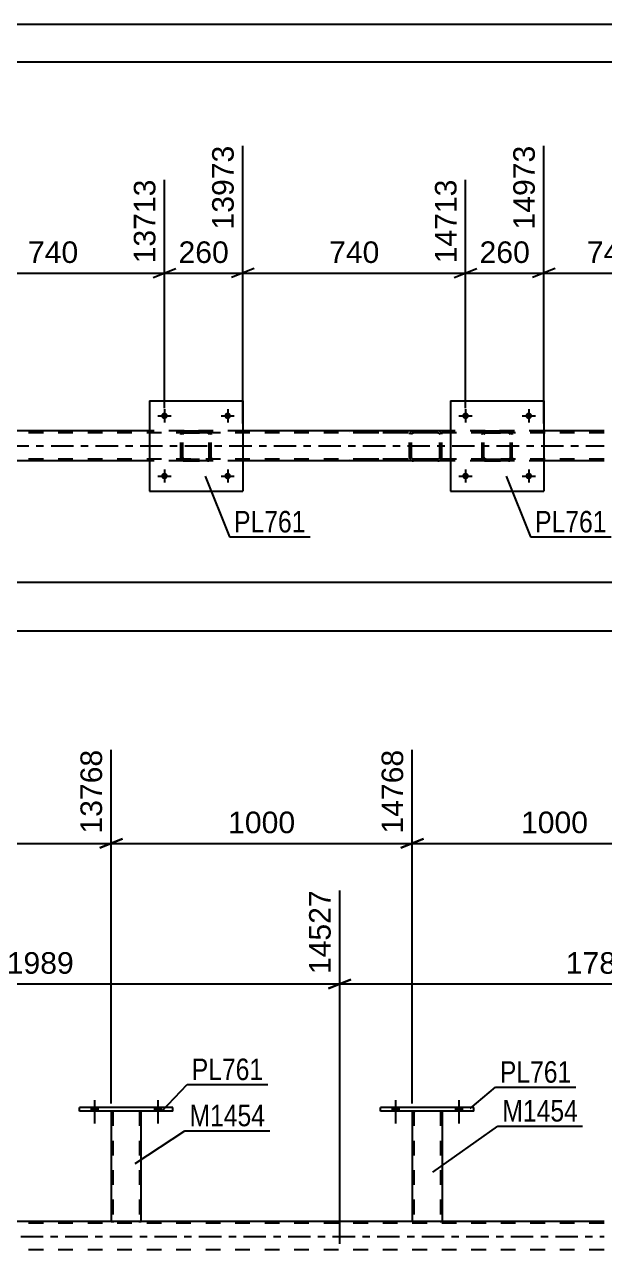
# Model space of a CAD drawing. Header units: millimetres. Extents: x 0 to 841, y 0 to 594.
# Drawn here: x 651.3 to 728.3, y 430.9 to 594 of the extents above; entities that cross this region are included whole.
import ezdxf

# ---------------------------------------------------------------- set-up
doc = ezdxf.new("R2010")
doc.units = ezdxf.units.MM
doc.linetypes.add('DXK_LINE_DOT2', pattern=[3.9198, 1.9599, -1.9599])
doc.linetypes.add('DXK_LINE_DOT3', pattern=[5.9187, 2.979, -0.9799, 0.9799, -0.9799])
doc.styles.add('Arial', font='arial.ttf', dxfattribs={"height": 0.2})
doc.styles.add('Arial Narrow', font='ARIALN.TTF', dxfattribs={"height": 0.2})

# ---------------------------------------------------------------- blocks, each defined once
blk = doc.blocks.new('Unknown-318895881-1113')
at = {"color": 5, "linetype": 'Continuous'}
for p, q in [((841, 594), (0, 594)), ((836, 589), (5, 589))]:
    blk.add_line(p, q, dxfattribs=at)
blk = doc.blocks.new('Bolt-318895881-3862 - 3783')
at = {"linetype": 'Continuous'}
for points in [[(660.12, 449.56), (661, 449.56), (661, 450.04), (660.12, 450.04)], [(668.52, 449.56), (669.4, 449.56), (669.4, 450.04), (668.52, 450.04)]]:
    blk.add_hatch(color=1, dxfattribs=at).paths.add_polyline_path(points)
at = {"color": 1, "linetype": 'Continuous'}
for p, q in [((660.56, 451.04), (660.56, 447.92)), ((668.96, 451.04), (668.96, 447.92)), ((660.12, 450.04), (660.12, 449.56)), ((661, 450.04), (661, 449.56)), ((668.52, 450.04), (668.52, 449.56)), ((669.4, 450.04), (669.4, 449.56))]:
    blk.add_line(p, q, dxfattribs=at)
blk = doc.blocks.new('Part-318895881-3810 - 3783')
at = {"color": 2, "linetype": 'Continuous'}
for p, q in [((658.56, 449.56), (658.56, 450.04)), ((670.96, 450.04), (658.56, 450.04)), ((670.96, 449.56), (658.56, 449.56)), ((670.96, 449.56), (670.96, 450.04))]:
    blk.add_line(p, q, dxfattribs=at)
blk = doc.blocks.new('Bolt-318895881-4150 - 3783')
at = {"linetype": 'Continuous'}
for points in [[(700.12, 449.57), (701, 449.57), (701, 450.05), (700.12, 450.05)], [(708.52, 449.57), (709.4, 449.57), (709.4, 450.05), (708.52, 450.05)]]:
    blk.add_hatch(color=1, dxfattribs=at).paths.add_polyline_path(points)
at = {"color": 1, "linetype": 'Continuous'}
for p, q in [((700.56, 451.05), (700.56, 447.93)), ((708.96, 451.05), (708.96, 447.93)), ((700.12, 450.05), (700.12, 449.57)), ((701, 450.05), (701, 449.57)), ((708.52, 450.05), (708.52, 449.57)), ((709.4, 450.05), (709.4, 449.57))]:
    blk.add_line(p, q, dxfattribs=at)
blk = doc.blocks.new('Bolt-318895881-3838 - 3783')
at = {"linetype": 'Continuous'}
for points in [[(700.12, 449.57), (701, 449.57), (701, 450.05), (700.12, 450.05)], [(708.52, 449.57), (709.4, 449.57), (709.4, 450.05), (708.52, 450.05)]]:
    blk.add_hatch(color=1, dxfattribs=at).paths.add_polyline_path(points)
at = {"color": 1, "linetype": 'Continuous'}
for p, q in [((700.56, 451.05), (700.56, 447.93)), ((708.96, 451.05), (708.96, 447.93)), ((700.12, 450.05), (700.12, 449.57)), ((701, 450.05), (701, 449.57)), ((708.52, 450.05), (708.52, 449.57)), ((709.4, 450.05), (709.4, 449.57))]:
    blk.add_line(p, q, dxfattribs=at)
blk = doc.blocks.new('Bolt-318895881-3882 - 3783')
at = {"linetype": 'Continuous'}
for points in [[(660.12, 449.56), (661, 449.56), (661, 450.04), (660.12, 450.04)], [(668.52, 449.56), (669.4, 449.56), (669.4, 450.04), (668.52, 450.04)]]:
    blk.add_hatch(color=1, dxfattribs=at).paths.add_polyline_path(points)
at = {"color": 1, "linetype": 'Continuous'}
for p, q in [((660.56, 451.04), (660.56, 447.92)), ((668.96, 451.04), (668.96, 447.92)), ((660.12, 450.04), (660.12, 449.56)), ((661, 450.04), (661, 449.56)), ((668.52, 450.04), (668.52, 449.56)), ((669.4, 450.04), (669.4, 449.56))]:
    blk.add_line(p, q, dxfattribs=at)
blk = doc.blocks.new('Part-318895881-3892 - 3783')
at = {"color": 2, "linetype": 'Continuous'}
for p, q in [((702.76, 449.57), (702.76, 434.92)), ((706.76, 449.57), (706.76, 434.92)), ((702.79, 434.92), (702.76, 434.92)), ((702.9, 434.92), (702.79, 434.92)), ((703.05, 434.92), (702.9, 434.92)), ((706.46, 434.92), (703.05, 434.92)), ((706.62, 434.92), (706.46, 434.92)), ((706.72, 434.92), (706.62, 434.92)), ((706.76, 434.92), (706.72, 434.92))]:
    blk.add_line(p, q, dxfattribs=at)
at = {"color": 7, "linetype": 'DXK_LINE_DOT2'}
for p, q in [((702.76, 449.57), (702.76, 449.57)), ((702.76, 449.57), (702.76, 449.57)), ((702.76, 449.57), (702.76, 449.57)), ((702.79, 449.57), (702.76, 449.57)), ((702.76, 449.57), (702.79, 449.57)), ((702.9, 449.57), (702.79, 449.57)), ((702.79, 449.57), (702.9, 449.57)), ((703.05, 449.57), (702.9, 449.57)), ((702.9, 449.57), (703.05, 449.57)), ((703, 449.57), (703, 449.57)), ((703, 449.57), (703, 434.92)), ((703.02, 449.57), (703, 449.57)), ((703, 449.57), (703.02, 449.57)), ((703.07, 449.57), (703.02, 449.57)), ((703.02, 449.57), (703.07, 449.57)), ((706.46, 449.57), (703.05, 449.57)), ((706.46, 449.57), (703.05, 449.57)), ((706.37, 449.57), (703.07, 449.57)), ((703.07, 449.57), (703.14, 449.57)), ((706.45, 449.57), (703.14, 449.57)), ((706.45, 449.57), (706.37, 449.57)), ((706.5, 449.57), (706.45, 449.57)), ((706.45, 449.57), (706.5, 449.57)), ((706.46, 449.57), (706.62, 449.57)), ((706.62, 449.57), (706.46, 449.57)), ((706.52, 449.57), (706.5, 449.57)), ((706.5, 449.57), (706.52, 449.57)), ((706.52, 449.57), (706.52, 449.57)), ((706.52, 449.57), (706.52, 434.92)), ((706.62, 449.57), (706.72, 449.57)), ((706.72, 449.57), (706.62, 449.57)), ((706.72, 449.57), (706.76, 449.57)), ((706.76, 449.57), (706.72, 449.57)), ((706.76, 449.57), (706.76, 449.57)), ((706.76, 449.57), (706.76, 449.57)), ((706.76, 449.57), (706.76, 449.57)), ((702.76, 434.92), (702.79, 434.92)), ((702.79, 434.92), (702.9, 434.92)), ((702.9, 434.92), (703.05, 434.92)), ((703.02, 434.92), (703, 434.92)), ((703, 434.92), (703.02, 434.92)), ((703.07, 434.92), (703.02, 434.92)), ((703.02, 434.92), (703.05, 434.92)), ((706.46, 434.92), (703.05, 434.92)), ((703.05, 434.92), (703.07, 434.92)), ((706.37, 434.92), (703.07, 434.92)), ((703.07, 434.92), (703.14, 434.92)), ((706.5, 434.92), (703.14, 434.92)), ((706.45, 434.92), (706.37, 434.92)), ((706.5, 434.92), (706.45, 434.92)), ((706.46, 434.92), (706.62, 434.92)), ((706.52, 434.92), (706.5, 434.92)), ((706.5, 434.92), (706.52, 434.92)), ((706.62, 434.92), (706.72, 434.92)), ((706.72, 434.92), (706.76, 434.92))]:
    blk.add_line(p, q, dxfattribs=at)
blk = doc.blocks.new('Part-318895881-3908 - 3783')
at = {"color": 7, "linetype": 'DXK_LINE_DOT2'}
for p, q in [((728.25, 434.68), (129.92, 434.68)), ((666.76, 434.92), (662.76, 434.92)), ((706.76, 434.92), (702.76, 434.92)), ((728.25, 431.16), (129.92, 431.16))]:
    blk.add_line(p, q, dxfattribs=at)
at = {"color": 2, "linetype": 'Continuous'}
for p, q in [((662.76, 434.92), (626.76, 434.92)), ((702.76, 434.92), (666.76, 434.92)), ((728.25, 434.92), (706.76, 434.92))]:
    blk.add_line(p, q, dxfattribs=at)
at = {"color": 7, "linetype": 'DXK_LINE_DOT3'}
blk.add_line((129.92, 432.92), (728.25, 432.92), dxfattribs=at)
blk = doc.blocks.new('Part-318895881-4192 - 3783')
at = {"color": 7, "linetype": 'DXK_LINE_DOT2'}
for p, q in [((662.76, 449.57), (662.76, 449.57)), ((662.76, 449.57), (662.76, 449.56)), ((662.76, 449.57), (662.76, 449.56)), ((662.8, 449.57), (662.76, 449.57)), ((662.76, 449.57), (662.8, 449.57)), ((662.9, 449.57), (662.8, 449.57)), ((662.8, 449.57), (662.9, 449.57)), ((663.06, 449.57), (662.9, 449.57)), ((662.9, 449.57), (663.06, 449.57)), ((663, 449.57), (663, 449.57)), ((663, 449.57), (663, 434.92)), ((663.02, 449.57), (663, 449.57)), ((663, 449.57), (663.02, 449.57)), ((663.07, 449.57), (663.02, 449.57)), ((663.02, 449.57), (663.07, 449.57)), ((666.47, 449.57), (663.06, 449.57)), ((666.47, 449.57), (663.06, 449.57)), ((666.37, 449.57), (663.07, 449.57)), ((663.07, 449.57), (663.15, 449.57)), ((666.45, 449.57), (663.15, 449.57)), ((666.45, 449.57), (666.37, 449.57)), ((666.5, 449.57), (666.45, 449.57)), ((666.45, 449.57), (666.5, 449.57)), ((666.47, 449.57), (666.62, 449.57)), ((666.62, 449.57), (666.47, 449.57)), ((666.52, 449.57), (666.5, 449.57)), ((666.5, 449.57), (666.52, 449.57)), ((666.52, 449.57), (666.52, 449.57)), ((666.52, 449.57), (666.52, 434.92)), ((666.62, 449.57), (666.73, 449.57)), ((666.73, 449.57), (666.62, 449.57)), ((666.73, 449.57), (666.76, 449.57)), ((666.76, 449.57), (666.73, 449.57)), ((666.76, 449.57), (666.76, 449.57)), ((666.76, 449.57), (666.76, 449.56)), ((666.76, 449.56), (666.76, 449.57)), ((662.76, 434.92), (662.76, 434.92)), ((662.76, 434.92), (662.76, 434.92)), ((662.76, 434.92), (662.76, 434.92)), ((662.76, 434.92), (662.8, 434.92)), ((662.8, 434.92), (662.9, 434.92)), ((662.9, 434.92), (663.06, 434.92)), ((663.02, 434.92), (663, 434.92)), ((663, 434.92), (663.02, 434.92)), ((663.07, 434.92), (663.02, 434.92)), ((663.02, 434.92), (663.06, 434.92)), ((666.47, 434.92), (663.06, 434.92)), ((663.06, 434.92), (663.07, 434.92)), ((666.37, 434.92), (663.07, 434.92)), ((663.07, 434.92), (663.15, 434.92)), ((666.45, 434.92), (663.15, 434.92)), ((666.45, 434.92), (666.37, 434.92)), ((666.5, 434.92), (666.45, 434.92)), ((666.45, 434.92), (666.5, 434.92)), ((666.47, 434.92), (666.62, 434.92)), ((666.52, 434.92), (666.5, 434.92)), ((666.5, 434.92), (666.52, 434.92)), ((666.62, 434.92), (666.73, 434.92)), ((666.73, 434.92), (666.76, 434.92)), ((666.76, 434.92), (666.76, 434.92)), ((666.76, 434.92), (666.76, 434.92)), ((666.76, 434.92), (666.76, 434.92)), ((666.76, 434.92), (666.76, 434.92))]:
    blk.add_line(p, q, dxfattribs=at)
at = {"color": 2, "linetype": 'Continuous'}
for p, q in [((662.76, 449.56), (662.76, 434.92)), ((666.76, 434.92), (666.76, 449.56)), ((662.76, 434.92), (662.8, 434.92)), ((662.9, 434.92), (662.8, 434.92)), ((663.06, 434.92), (662.9, 434.92)), ((666.47, 434.92), (663.06, 434.92)), ((666.62, 434.92), (666.47, 434.92)), ((666.73, 434.92), (666.62, 434.92)), ((666.73, 434.92), (666.76, 434.92))]:
    blk.add_line(p, q, dxfattribs=at)
blk = doc.blocks.new('Part-318895881-3914 - 3783')
at = {"color": 2, "linetype": 'Continuous'}
for p, q in [((698.56, 449.57), (698.56, 450.05)), ((710.96, 450.05), (698.56, 450.05)), ((710.96, 449.57), (698.56, 449.57)), ((710.96, 449.57), (710.96, 450.05))]:
    blk.add_line(p, q, dxfattribs=at)
blk = doc.blocks.new('Bolt-318895881-5382 - 5226')
at = {"linetype": 'Continuous'}
for points in [[(710.29, 541.99, -1), (709.41, 541.99, -1)], [(718.69, 541.99, -1), (717.81, 541.99, -1)]]:
    blk.add_hatch(color=1, dxfattribs=at).paths.add_polyline_path(points)
at = {"color": 1, "linetype": 'Continuous'}
for p, q in [((708.97, 541.99), (710.73, 541.99)), ((709.85, 542.87), (709.85, 541.11)), ((717.37, 541.99), (719.13, 541.99)), ((718.25, 542.87), (718.25, 541.11))]:
    blk.add_line(p, q, dxfattribs=at)
blk = doc.blocks.new('Part-318895881-5365 - 5226')
at = {"color": 2, "linetype": 'Continuous'}
for p, q in [((667.85, 539.99), (640.25, 539.99)), ((707.85, 539.99), (680.25, 539.99)), ((728.25, 539.99), (720.25, 539.99)), ((667.85, 535.99), (640.25, 535.99)), ((707.85, 535.99), (680.25, 535.99)), ((728.25, 535.99), (720.25, 535.99))]:
    blk.add_line(p, q, dxfattribs=at)
at = {"color": 7, "linetype": 'DXK_LINE_DOT2'}
for p, q in [((680.25, 539.99), (667.85, 539.99)), ((720.25, 539.99), (707.85, 539.99)), ((728.25, 539.75), (139.86, 539.75)), ((728.25, 536.23), (139.86, 536.23)), ((680.25, 535.99), (667.85, 535.99)), ((720.25, 535.99), (707.85, 535.99))]:
    blk.add_line(p, q, dxfattribs=at)
at = {"color": 7, "linetype": 'DXK_LINE_DOT3'}
blk.add_line((139.86, 537.99), (728.25, 537.99), dxfattribs=at)
blk = doc.blocks.new('Bolt-318895881-5387 - 5226')
at = {"linetype": 'Continuous'}
for points in [[(670.29, 533.99, -1), (669.41, 533.99, -1)], [(678.69, 533.99, -1), (677.81, 533.99, -1)]]:
    blk.add_hatch(color=1, dxfattribs=at).paths.add_polyline_path(points)
at = {"color": 1, "linetype": 'Continuous'}
for p, q in [((668.97, 533.99), (670.73, 533.99)), ((669.85, 534.87), (669.85, 533.11)), ((677.37, 533.99), (679.13, 533.99)), ((678.25, 534.87), (678.25, 533.11))]:
    blk.add_line(p, q, dxfattribs=at)
blk = doc.blocks.new('Part-318895881-5263 - 5226')
at = {"color": 7, "linetype": 'DXK_LINE_DOT2'}
for p, q in [((706.17, 539.99), (694.39, 539.99)), ((702.93, 539.99), (702.74, 539.96)), ((706.36, 539.96), (706.17, 539.99)), ((706.17, 539.75), (694.39, 539.75)), ((702.46, 539.7), (702.42, 539.51)), ((702.42, 536.47), (702.42, 539.51)), ((702.68, 539.51), (702.7, 539.61)), ((702.68, 536.47), (702.68, 539.51)), ((702.7, 539.61), (702.75, 539.68)), ((702.75, 539.68), (702.83, 539.74)), ((702.83, 539.74), (702.93, 539.75)), ((706.17, 539.75), (706.27, 539.74)), ((706.27, 539.74), (706.35, 539.68)), ((706.35, 539.68), (706.4, 539.61)), ((706.4, 539.61), (706.42, 539.51)), ((706.42, 536.47), (706.42, 539.51)), ((706.68, 539.51), (706.64, 539.7)), ((706.68, 536.47), (706.68, 539.51)), ((706.17, 536.23), (694.39, 536.23)), ((706.17, 535.99), (694.39, 535.99)), ((702.42, 536.47), (702.44, 536.38)), ((702.44, 536.38), (702.46, 536.29)), ((702.7, 536.38), (702.68, 536.47)), ((702.75, 536.3), (702.7, 536.38)), ((702.74, 536.03), (702.93, 535.99)), ((702.83, 536.25), (702.75, 536.3)), ((702.93, 536.23), (702.83, 536.25)), ((706.27, 536.25), (706.17, 536.23)), ((706.17, 535.99), (706.36, 536.03)), ((706.35, 536.3), (706.27, 536.25)), ((706.4, 536.38), (706.35, 536.3)), ((706.42, 536.47), (706.4, 536.38)), ((706.64, 536.29), (706.66, 536.38)), ((706.66, 536.38), (706.68, 536.47))]:
    blk.add_line(p, q, dxfattribs=at)
for centre, start, end in [((702.91, 539.49), 110.7583, 155.68), ((706.19, 539.49), 24.32, 69.2417), ((702.91, 536.49), 204.32, 249.2417), ((706.19, 536.49), 290.7583, 335.68)]:
    blk.add_arc(centre, 0.496, start, end, dxfattribs=at)
blk = doc.blocks.new('Bolt-318895881-5383 - 5226')
at = {"linetype": 'Continuous'}
for points in [[(710.29, 533.99, -1), (709.41, 533.99, -1)], [(718.69, 533.99, -1), (717.81, 533.99, -1)]]:
    blk.add_hatch(color=1, dxfattribs=at).paths.add_polyline_path(points)
at = {"color": 1, "linetype": 'Continuous'}
for p, q in [((708.97, 533.99), (710.73, 533.99)), ((709.85, 534.87), (709.85, 533.11)), ((717.37, 533.99), (719.13, 533.99)), ((718.25, 534.87), (718.25, 533.11))]:
    blk.add_line(p, q, dxfattribs=at)
blk = doc.blocks.new('Part-318895881-5380 - 5226')
at = {"color": 7, "linetype": 'DXK_LINE_DOT2'}
for p, q in [((672.35, 539.96), (672.53, 539.99)), ((672.53, 539.99), (672.35, 539.96)), ((672.53, 539.99), (675.57, 539.99)), ((672.53, 539.99), (672.53, 539.99)), ((672.53, 539.99), (675.57, 539.99)), ((675.57, 539.99), (675.57, 539.99)), ((675.57, 539.99), (675.76, 539.96)), ((675.76, 539.96), (675.57, 539.99)), ((672.05, 539.51), (672.09, 539.7)), ((672.09, 539.7), (672.05, 539.51)), ((672.05, 536.47), (672.05, 539.51)), ((672.31, 539.61), (672.29, 539.51)), ((672.29, 539.51), (672.31, 539.6)), ((672.29, 536.47), (672.29, 539.51)), ((672.31, 539.6), (672.36, 539.68)), ((672.36, 539.68), (672.31, 539.61)), ((672.44, 539.74), (672.36, 539.68)), ((672.36, 539.68), (672.44, 539.73)), ((672.44, 539.73), (672.53, 539.75)), ((672.53, 539.75), (672.44, 539.74)), ((672.53, 539.75), (675.57, 539.75)), ((672.53, 539.75), (672.53, 539.75)), ((675.57, 539.75), (672.53, 539.75)), ((675.57, 539.75), (675.57, 539.75)), ((675.57, 539.75), (675.67, 539.73)), ((675.67, 539.74), (675.57, 539.75)), ((675.74, 539.68), (675.67, 539.74)), ((675.67, 539.73), (675.74, 539.68)), ((675.74, 539.68), (675.8, 539.6)), ((675.8, 539.61), (675.74, 539.68)), ((675.81, 539.51), (675.8, 539.61)), ((675.8, 539.6), (675.81, 539.51)), ((675.81, 536.47), (675.81, 539.51)), ((676.02, 539.7), (676.05, 539.51)), ((676.05, 539.51), (676.02, 539.7)), ((676.05, 536.47), (676.05, 539.51)), ((672.09, 536.29), (672.05, 536.47)), ((672.05, 536.47), (672.09, 536.29)), ((672.31, 536.38), (672.29, 536.47)), ((672.29, 536.47), (672.31, 536.38)), ((672.36, 536.3), (672.31, 536.38)), ((672.31, 536.38), (672.36, 536.3)), ((672.53, 535.99), (672.35, 536.03)), ((672.35, 536.03), (672.53, 535.99)), ((672.44, 536.25), (672.36, 536.3)), ((672.36, 536.3), (672.44, 536.25)), ((672.53, 536.23), (672.44, 536.25)), ((672.44, 536.25), (672.53, 536.23)), ((672.53, 536.23), (675.57, 536.23)), ((672.53, 536.23), (672.53, 536.23)), ((672.53, 536.23), (675.57, 536.23)), ((672.53, 535.99), (675.57, 535.99)), ((672.53, 535.99), (672.53, 535.99)), ((672.53, 535.99), (675.57, 535.99)), ((675.67, 536.25), (675.57, 536.23)), ((675.57, 536.23), (675.67, 536.25)), ((675.57, 536.23), (675.57, 536.23)), ((675.76, 536.03), (675.57, 535.99)), ((675.57, 535.99), (675.76, 536.03)), ((675.57, 535.99), (675.57, 535.99)), ((675.74, 536.3), (675.67, 536.25)), ((675.67, 536.25), (675.74, 536.3)), ((675.8, 536.38), (675.74, 536.3)), ((675.74, 536.3), (675.8, 536.38)), ((675.81, 536.47), (675.8, 536.38)), ((675.8, 536.38), (675.81, 536.47)), ((676.05, 536.47), (676.02, 536.29)), ((676.02, 536.29), (676.05, 536.47))]:
    blk.add_line(p, q, dxfattribs=at)
at = {"color": 7, "linetype": 'DXK_LINE_DOT3'}
blk.add_line((674.05, 537.99), (674.05, 537.99), dxfattribs=at)
at = {"color": 7, "linetype": 'DXK_LINE_DOT2'}
for centre, start, end in [((672.53, 539.51), 112.5, 157.5), ((672.53, 539.51), 112.5, 157.5), ((675.57, 539.51), 22.5, 67.5), ((675.57, 539.51), 22.5, 67.5), ((672.53, 536.47), 202.5, 247.5), ((672.53, 536.47), 202.5, 247.5), ((675.57, 536.47), 292.5, 337.5), ((675.57, 536.47), 292.5, 337.5)]:
    blk.add_arc(centre, 0.48, start, end, dxfattribs=at)
blk = doc.blocks.new('Part-318895881-5315 - 5226')
at = {"color": 2, "linetype": 'Continuous'}
for p, q in [((707.85, 543.99), (707.85, 531.99)), ((707.85, 543.99), (720.25, 543.99)), ((720.25, 543.99), (720.25, 531.99)), ((707.85, 531.99), (720.25, 531.99))]:
    blk.add_line(p, q, dxfattribs=at)
blk = doc.blocks.new('Part-318895881-5394 - 5226')
at = {"color": 7, "linetype": 'DXK_LINE_DOT2'}
for p, q in [((712.35, 539.96), (712.53, 539.99)), ((712.53, 539.99), (712.35, 539.96)), ((712.53, 539.99), (715.57, 539.99)), ((712.53, 539.99), (712.53, 539.99)), ((712.53, 539.99), (715.57, 539.99)), ((715.57, 539.99), (715.57, 539.99)), ((715.57, 539.99), (715.75, 539.96)), ((715.75, 539.96), (715.57, 539.99)), ((712.05, 539.51), (712.09, 539.7)), ((712.09, 539.7), (712.05, 539.51)), ((712.05, 536.47), (712.05, 539.51)), ((712.31, 539.61), (712.29, 539.51)), ((712.29, 539.51), (712.31, 539.6)), ((712.29, 536.47), (712.29, 539.51)), ((712.31, 539.6), (712.36, 539.68)), ((712.36, 539.68), (712.31, 539.61)), ((712.44, 539.74), (712.36, 539.68)), ((712.36, 539.68), (712.44, 539.73)), ((712.44, 539.73), (712.53, 539.75)), ((712.53, 539.75), (712.44, 539.74)), ((712.53, 539.75), (715.57, 539.75)), ((712.53, 539.75), (712.53, 539.75)), ((715.57, 539.75), (712.53, 539.75)), ((715.57, 539.75), (715.57, 539.75)), ((715.57, 539.75), (715.66, 539.73)), ((715.66, 539.74), (715.57, 539.75)), ((715.74, 539.68), (715.66, 539.74)), ((715.66, 539.73), (715.74, 539.68)), ((715.74, 539.68), (715.79, 539.6)), ((715.79, 539.61), (715.74, 539.68)), ((715.81, 539.51), (715.79, 539.61)), ((715.79, 539.6), (715.81, 539.51)), ((715.81, 536.47), (715.81, 539.51)), ((716.01, 539.7), (716.05, 539.51)), ((716.05, 539.51), (716.01, 539.7)), ((716.05, 536.47), (716.05, 539.51)), ((712.09, 536.29), (712.05, 536.47)), ((712.05, 536.47), (712.09, 536.29)), ((712.31, 536.38), (712.29, 536.47)), ((712.29, 536.47), (712.31, 536.38)), ((712.36, 536.3), (712.31, 536.38)), ((712.31, 536.38), (712.36, 536.3)), ((712.53, 535.99), (712.35, 536.03)), ((712.35, 536.03), (712.53, 535.99)), ((712.44, 536.25), (712.36, 536.3)), ((712.36, 536.3), (712.44, 536.25)), ((712.53, 536.23), (712.44, 536.25)), ((712.44, 536.25), (712.53, 536.23)), ((712.53, 536.23), (715.57, 536.23)), ((712.53, 536.23), (712.53, 536.23)), ((712.53, 536.23), (715.57, 536.23)), ((712.53, 535.99), (715.57, 535.99)), ((712.53, 535.99), (712.53, 535.99)), ((712.53, 535.99), (715.57, 535.99)), ((715.66, 536.25), (715.57, 536.23)), ((715.57, 536.23), (715.66, 536.25)), ((715.57, 536.23), (715.57, 536.23)), ((715.75, 536.03), (715.57, 535.99)), ((715.57, 535.99), (715.75, 536.03)), ((715.57, 535.99), (715.57, 535.99)), ((715.74, 536.3), (715.66, 536.25)), ((715.66, 536.25), (715.74, 536.3)), ((715.79, 536.38), (715.74, 536.3)), ((715.74, 536.3), (715.79, 536.38)), ((715.81, 536.47), (715.79, 536.38)), ((715.79, 536.38), (715.81, 536.47)), ((716.05, 536.47), (716.01, 536.29)), ((716.01, 536.29), (716.05, 536.47))]:
    blk.add_line(p, q, dxfattribs=at)
at = {"color": 7, "linetype": 'DXK_LINE_DOT3'}
blk.add_line((714.05, 537.99), (714.05, 537.99), dxfattribs=at)
at = {"color": 7, "linetype": 'DXK_LINE_DOT2'}
for centre, start, end in [((712.53, 539.51), 112.5, 157.5), ((712.53, 539.51), 112.5, 157.5), ((715.57, 539.51), 22.5, 67.5), ((715.57, 539.51), 22.5, 67.5), ((712.53, 536.47), 202.5, 247.5), ((712.53, 536.47), 202.5, 247.5), ((715.57, 536.47), 292.5, 337.5), ((715.57, 536.47), 292.5, 337.5)]:
    blk.add_arc(centre, 0.48, start, end, dxfattribs=at)
blk = doc.blocks.new('Part-318895881-5405 - 5226')
at = {"color": 2, "linetype": 'Continuous'}
for p, q in [((667.85, 543.99), (667.85, 531.99)), ((667.85, 543.99), (680.25, 543.99)), ((680.25, 543.99), (680.25, 531.99)), ((667.85, 531.99), (680.25, 531.99))]:
    blk.add_line(p, q, dxfattribs=at)
blk = doc.blocks.new('Bolt-318895881-5406 - 5226')
at = {"linetype": 'Continuous'}
for points in [[(670.29, 541.99, -1), (669.41, 541.99, -1)], [(678.69, 541.99, -1), (677.81, 541.99, -1)]]:
    blk.add_hatch(color=1, dxfattribs=at).paths.add_polyline_path(points)
at = {"color": 1, "linetype": 'Continuous'}
for p, q in [((668.97, 541.99), (670.73, 541.99)), ((669.85, 542.87), (669.85, 541.11)), ((677.37, 541.99), (679.13, 541.99)), ((678.25, 542.87), (678.25, 541.11))]:
    blk.add_line(p, q, dxfattribs=at)
blk = doc.blocks.new('StraightDimension-318895881-13693 - 3783')
at = {"color": 7, "linetype": 'Continuous'}
for p, q in [((702.76, 450.57), (702.76, 497.59)), ((740.55, 450.57), (740.55, 497.59)), ((704.26, 485.77), (701.26, 484.57)), ((702.76, 485.17), (740.55, 485.17)), ((739.05, 484.57), (742.05, 485.77))]:
    blk.add_line(p, q, dxfattribs=at)
at = {"color": 0, "linetype": 'Continuous'}
blk.add_wipeout([(739.95, 498.19), (735.75, 498.19), (735.75, 485.87), (739.95, 485.87)], dxfattribs=at)
at = {"color": 0}
blk.add_wipeout([(726.7, 485.92), (726.7, 490.12), (716.61, 490.12), (716.61, 485.92)], dxfattribs=at)
at = {"color": 3, "linetype": 'Continuous', "style": 'Arial'}
blk.add_text('15768', height=2.865, rotation=90.0002, dxfattribs=at).set_placement((739.35, 486.47))
at = {"color": 3, "style": 'Arial'}
blk.add_text('1000', height=2.865, dxfattribs=at).set_placement((717.21, 486.52))
blk = doc.blocks.new('StraightDimension-318895881-18055 - 3783')
at = {"color": 7, "linetype": 'Continuous'}
for p, q in [((778.26, 431.42), (777.06, 434.42)), ((763.1, 432.92), (780.06, 432.92)), ((777.66, 306.92), (777.66, 432.92)), ((777.06, 308.42), (778.26, 305.42)), ((719.45, 306.92), (780.06, 306.92))]:
    blk.add_line(p, q, dxfattribs=at)
at = {"color": 0}
blk.add_wipeout([(776.91, 374.97), (772.71, 374.97), (772.71, 364.88), (776.91, 364.88)], dxfattribs=at)
at = {"color": 3, "style": 'Arial'}
blk.add_text('3150', height=2.865, rotation=90.0002, dxfattribs=at).set_placement((776.31, 365.48))
blk = doc.blocks.new('StraightDimension-318895881-13353 - 3783')
at = {"color": 7, "linetype": 'Continuous'}
for p, q in [((693.13, 431.92), (693.13, 478.91)), ((762.1, 435.92), (762.1, 478.91)), ((694.63, 467.09), (691.63, 465.89)), ((693.13, 466.49), (762.1, 466.49)), ((760.6, 465.89), (763.6, 467.09))]:
    blk.add_line(p, q, dxfattribs=at)
at = {"color": 0, "linetype": 'Continuous'}
blk.add_wipeout([(761.5, 479.51), (757.3, 479.51), (757.3, 467.19), (761.5, 467.19)], dxfattribs=at)
at = {"color": 0}
blk.add_wipeout([(732.66, 467.24), (732.66, 471.44), (722.57, 471.44), (722.57, 467.24)], dxfattribs=at)
at = {"color": 3, "linetype": 'Continuous', "style": 'Arial'}
blk.add_text('16307', height=2.865, rotation=90.0002, dxfattribs=at).set_placement((760.9, 467.79))
at = {"color": 3, "style": 'Arial'}
blk.add_text('1780', height=2.865, dxfattribs=at).set_placement((723.17, 467.84))
blk = doc.blocks.new('StraightDimension-318895881-13354 - 3783')
at = {"color": 7, "linetype": 'Continuous'}
for p, q in [((613.57, 431.92), (613.57, 483.41)), ((693.13, 431.92), (693.13, 478.91)), ((615.07, 467.09), (612.07, 465.89)), ((613.57, 466.49), (693.13, 466.49)), ((691.63, 465.89), (694.63, 467.09))]:
    blk.add_line(p, q, dxfattribs=at)
at = {"color": 0, "linetype": 'Continuous'}
blk.add_wipeout([(692.53, 479.51), (688.33, 479.51), (688.33, 467.19), (692.53, 467.19)], dxfattribs=at)
at = {"color": 0}
blk.add_wipeout([(658.4, 467.24), (658.4, 471.44), (648.3, 471.44), (648.3, 467.24)], dxfattribs=at)
at = {"color": 3, "linetype": 'Continuous', "style": 'Arial'}
blk.add_text('14527', height=2.865, rotation=90.0002, dxfattribs=at).set_placement((691.93, 467.79))
at = {"color": 3, "style": 'Arial'}
blk.add_text('1989', height=2.865, dxfattribs=at).set_placement((648.9, 467.84))
blk = doc.blocks.new('StraightDimension-318895881-13694 - 3783')
at = {"color": 7, "linetype": 'Continuous'}
for p, q in [((662.76, 450.57), (662.76, 497.59)), ((702.76, 450.57), (702.76, 497.59)), ((664.26, 485.77), (661.26, 484.57)), ((662.76, 485.17), (702.76, 485.17)), ((701.26, 484.57), (704.26, 485.77))]:
    blk.add_line(p, q, dxfattribs=at)
at = {"color": 0, "linetype": 'Continuous'}
blk.add_wipeout([(702.16, 498.19), (697.96, 498.19), (697.96, 485.87), (702.16, 485.87)], dxfattribs=at)
at = {"color": 0}
blk.add_wipeout([(687.81, 485.92), (687.81, 490.12), (677.71, 490.12), (677.71, 485.92)], dxfattribs=at)
at = {"color": 3, "linetype": 'Continuous', "style": 'Arial'}
blk.add_text('14768', height=2.865, rotation=90.0002, dxfattribs=at).set_placement((701.56, 486.47))
at = {"color": 3, "style": 'Arial'}
blk.add_text('1000', height=2.865, dxfattribs=at).set_placement((678.31, 486.52))
blk = doc.blocks.new('StraightDimension-318895881-13695 - 3783')
at = {"color": 7, "linetype": 'Continuous'}
for p, q in [((622.76, 450.57), (622.76, 497.59)), ((662.76, 450.57), (662.76, 497.59)), ((624.26, 485.77), (621.26, 484.57)), ((622.76, 485.17), (662.76, 485.17)), ((661.26, 484.57), (664.26, 485.77))]:
    blk.add_line(p, q, dxfattribs=at)
at = {"color": 0, "linetype": 'Continuous'}
blk.add_wipeout([(662.16, 498.19), (657.96, 498.19), (657.96, 485.87), (662.16, 485.87)], dxfattribs=at)
at = {"color": 0}
blk.add_wipeout([(647.81, 485.92), (647.81, 490.12), (637.71, 490.12), (637.71, 485.92)], dxfattribs=at)
at = {"color": 3, "linetype": 'Continuous', "style": 'Arial'}
blk.add_text('13768', height=2.865, rotation=90.0002, dxfattribs=at).set_placement((661.56, 486.47))
at = {"color": 3, "style": 'Arial'}
blk.add_text('1000', height=2.865, dxfattribs=at).set_placement((638.31, 486.52))
blk = doc.blocks.new('StraightDimension-318895881-15197 - 5226')
at = {"color": 7, "linetype": 'Continuous'}
for p, q in [((680.25, 540.99), (680.25, 577.88)), ((669.85, 542.99), (669.85, 573.38)), ((668.35, 560.36), (671.35, 561.56)), ((681.75, 561.56), (678.75, 560.36)), ((669.85, 560.96), (680.25, 560.96))]:
    blk.add_line(p, q, dxfattribs=at)
at = {"color": 0}
blk.add_wipeout([(678.99, 561.71), (678.99, 565.91), (671.12, 565.91), (671.12, 561.71)], dxfattribs=at)
at = {"color": 3, "style": 'Arial'}
blk.add_text('260', height=2.865, dxfattribs=at).set_placement((671.72, 562.31))
at = {"color": 0, "linetype": 'Continuous'}
blk.add_wipeout([(679.65, 578.48), (675.45, 578.48), (675.45, 566.16), (679.65, 566.16)], dxfattribs=at)
at = {"color": 3, "linetype": 'Continuous', "style": 'Arial'}
blk.add_text('13973', height=2.865, rotation=90.0002, dxfattribs=at).set_placement((679.05, 566.76))
blk = doc.blocks.new('StraightDimension-318895881-15196 - 5226')
at = {"color": 7, "linetype": 'Continuous'}
for p, q in [((680.25, 540.99), (680.25, 577.88)), ((709.85, 542.99), (709.85, 573.38)), ((681.75, 561.56), (678.75, 560.36)), ((708.35, 560.36), (711.35, 561.56)), ((680.25, 560.96), (709.85, 560.96))]:
    blk.add_line(p, q, dxfattribs=at)
at = {"color": 0, "linetype": 'Continuous'}
blk.add_wipeout([(709.25, 573.98), (705.05, 573.98), (705.05, 561.66), (709.25, 561.66)], dxfattribs=at)
at = {"color": 0}
blk.add_wipeout([(698.99, 561.71), (698.99, 565.91), (691.12, 565.91), (691.12, 561.71)], dxfattribs=at)
at = {"color": 3, "linetype": 'Continuous', "style": 'Arial'}
blk.add_text('14713', height=2.865, rotation=90.0002, dxfattribs=at).set_placement((708.65, 562.26))
at = {"color": 3, "style": 'Arial'}
blk.add_text('740', height=2.865, dxfattribs=at).set_placement((691.72, 562.31))
blk = doc.blocks.new('StraightDimension-318895881-6173 - 5226')
at = {"color": 7, "linetype": 'Continuous'}
blk.add_line((130.6, 513.41), (762.74, 513.41), dxfattribs=at)
blk = doc.blocks.new('StraightDimension-318895881-6194 - 5226')
at = {"color": 7, "linetype": 'Continuous'}
blk.add_line((131.24, 519.88), (762.1, 519.88), dxfattribs=at)
blk = doc.blocks.new('StraightDimension-318895881-15194 - 5226')
at = {"color": 7, "linetype": 'Continuous'}
for p, q in [((720.25, 540.99), (720.25, 577.88)), ((738.35, 542.99), (738.35, 573.38)), ((721.75, 561.56), (718.75, 560.36)), ((736.85, 560.36), (739.85, 561.56)), ((720.25, 560.96), (738.35, 560.96))]:
    blk.add_line(p, q, dxfattribs=at)
at = {"color": 0}
blk.add_wipeout([(733.24, 561.71), (733.24, 565.91), (725.36, 565.91), (725.36, 561.71)], dxfattribs=at)
at = {"color": 3, "style": 'Arial'}
blk.add_text('740', height=2.865, dxfattribs=at).set_placement((725.96, 562.31))
at = {"color": 0, "linetype": 'Continuous'}
blk.add_wipeout([(737.75, 573.98), (733.55, 573.98), (733.55, 561.66), (737.75, 561.66)], dxfattribs=at)
at = {"color": 3, "linetype": 'Continuous', "style": 'Arial'}
blk.add_text('15713', height=2.865, rotation=90.0002, dxfattribs=at).set_placement((737.15, 562.26))
blk = doc.blocks.new('StraightDimension-318895881-15195 - 5226')
at = {"color": 7, "linetype": 'Continuous'}
for p, q in [((720.25, 540.99), (720.25, 577.88)), ((709.85, 542.99), (709.85, 573.38)), ((708.35, 560.36), (711.35, 561.56)), ((721.75, 561.56), (718.75, 560.36)), ((709.85, 560.96), (720.25, 560.96))]:
    blk.add_line(p, q, dxfattribs=at)
at = {"color": 0}
blk.add_wipeout([(718.99, 561.71), (718.99, 565.91), (711.11, 565.91), (711.11, 561.71)], dxfattribs=at)
at = {"color": 3, "style": 'Arial'}
blk.add_text('260', height=2.865, dxfattribs=at).set_placement((711.71, 562.31))
at = {"color": 0, "linetype": 'Continuous'}
blk.add_wipeout([(719.65, 578.48), (715.45, 578.48), (715.45, 566.16), (719.65, 566.16)], dxfattribs=at)
at = {"color": 3, "linetype": 'Continuous', "style": 'Arial'}
blk.add_text('14973', height=2.865, rotation=90.0002, dxfattribs=at).set_placement((719.05, 566.76))
blk = doc.blocks.new('StraightDimension-318895881-15198 - 5226')
at = {"color": 7, "linetype": 'Continuous'}
for p, q in [((640.25, 540.99), (640.25, 577.88)), ((669.85, 542.99), (669.85, 573.38)), ((641.75, 561.56), (638.75, 560.36)), ((668.35, 560.36), (671.35, 561.56)), ((640.25, 560.96), (669.85, 560.96))]:
    blk.add_line(p, q, dxfattribs=at)
at = {"color": 0, "linetype": 'Continuous'}
blk.add_wipeout([(669.25, 573.98), (665.05, 573.98), (665.05, 561.66), (669.25, 561.66)], dxfattribs=at)
at = {"color": 0}
blk.add_wipeout([(658.99, 561.71), (658.99, 565.91), (651.12, 565.91), (651.12, 561.71)], dxfattribs=at)
at = {"color": 3, "linetype": 'Continuous', "style": 'Arial'}
blk.add_text('13713', height=2.865, rotation=90.0002, dxfattribs=at).set_placement((668.65, 562.26))
at = {"color": 3, "style": 'Arial'}
blk.add_text('740', height=2.865, dxfattribs=at).set_placement((651.72, 562.31))
blk = doc.blocks.new('Mark-318895881-3910 - 3783')
at = {"color": 0}
blk.add_wipeout([(723.92, 453.35), (723.92, 456.35), (714.41, 456.35), (714.41, 453.35)], dxfattribs=at)
blk.add_wipeout([(723.92, 453.35), (723.92, 456.35), (714.41, 456.35), (714.41, 453.35)], dxfattribs=at)
at = {"color": 30, "linetype": 'Continuous'}
for p, q in [((710.47, 449.94), (713.81, 452.75)), ((713.81, 452.75), (724.52, 452.75))]:
    blk.add_line(p, q, dxfattribs=at)
at = {"color": 3, "style": 'Arial Narrow'}
blk.add_text('PL761', height=2.863, dxfattribs=at).set_placement((714.41, 453.35))
blk = doc.blocks.new('Mark-318895881-3806 - 3783')
at = {"color": 0}
blk.add_wipeout([(682.98, 453.7), (682.98, 456.7), (673.48, 456.7), (673.48, 453.7)], dxfattribs=at)
blk.add_wipeout([(682.98, 453.7), (682.98, 456.7), (673.48, 456.7), (673.48, 453.7)], dxfattribs=at)
at = {"color": 30, "linetype": 'Continuous'}
for p, q in [((669.5, 449.56), (672.88, 453.1)), ((672.88, 453.1), (683.58, 453.1))]:
    blk.add_line(p, q, dxfattribs=at)
at = {"color": 3, "style": 'Arial Narrow'}
blk.add_text('PL761', height=2.863, dxfattribs=at).set_placement((673.48, 453.7))
blk = doc.blocks.new('Mark-318895881-3888 - 3783')
at = {"color": 0}
blk.add_wipeout([(724.79, 448.19), (724.79, 451.19), (714.74, 451.19), (714.74, 448.19)], dxfattribs=at)
blk.add_wipeout([(724.79, 448.19), (724.79, 451.19), (714.74, 451.19), (714.74, 448.19)], dxfattribs=at)
at = {"color": 30, "linetype": 'Continuous'}
for p, q in [((705.49, 441.48), (714.14, 447.59)), ((714.14, 447.59), (725.39, 447.59))]:
    blk.add_line(p, q, dxfattribs=at)
at = {"color": 3, "style": 'Arial Narrow'}
blk.add_text('M1454', height=2.863, dxfattribs=at).set_placement((714.74, 448.19))
blk = doc.blocks.new('Mark-318895881-4188 - 3783')
at = {"color": 0}
blk.add_wipeout([(683.23, 447.57), (683.23, 450.57), (673.18, 450.57), (673.18, 447.57)], dxfattribs=at)
blk.add_wipeout([(683.23, 447.57), (683.23, 450.57), (673.18, 450.57), (673.18, 447.57)], dxfattribs=at)
at = {"color": 30, "linetype": 'Continuous'}
for p, q in [((665.96, 442.6), (672.58, 446.97)), ((672.58, 446.97), (683.83, 446.97))]:
    blk.add_line(p, q, dxfattribs=at)
at = {"color": 3, "style": 'Arial Narrow'}
blk.add_text('M1454', height=2.863, dxfattribs=at).set_placement((673.18, 447.57))
blk = doc.blocks.new('Mark-318895881-5311 - 5226')
at = {"color": 0}
blk.add_wipeout([(728.59, 526.49), (728.59, 529.49), (719.09, 529.49), (719.09, 526.49)], dxfattribs=at)
blk.add_wipeout([(728.59, 526.49), (728.59, 529.49), (719.09, 529.49), (719.09, 526.49)], dxfattribs=at)
at = {"color": 30, "linetype": 'Continuous'}
for p, q in [((715.25, 533.96), (718.49, 525.89)), ((718.49, 525.89), (729.19, 525.89))]:
    blk.add_line(p, q, dxfattribs=at)
at = {"color": 3, "style": 'Arial Narrow'}
blk.add_text('PL761', height=2.863, dxfattribs=at).set_placement((719.09, 526.49))
blk = doc.blocks.new('Mark-318895881-5401 - 5226')
at = {"color": 0}
blk.add_wipeout([(688.6, 526.49), (688.6, 529.49), (679.1, 529.49), (679.1, 526.49)], dxfattribs=at)
blk.add_wipeout([(688.6, 526.49), (688.6, 529.49), (679.1, 529.49), (679.1, 526.49)], dxfattribs=at)
at = {"color": 30, "linetype": 'Continuous'}
for p, q in [((675.25, 533.96), (678.5, 525.89)), ((678.5, 525.89), (689.2, 525.89))]:
    blk.add_line(p, q, dxfattribs=at)
at = {"color": 3, "style": 'Arial Narrow'}
blk.add_text('PL761', height=2.863, dxfattribs=at).set_placement((679.1, 526.49))

msp = doc.modelspace()

# ---------------------------------------------------------------- block references
for name in ['Unknown-318895881-1113', 'Part-318895881-5405 - 5226', 'Part-318895881-5315 - 5226', 'Bolt-318895881-5406 - 5226', 'Bolt-318895881-5382 - 5226', 'Part-318895881-5365 - 5226', 'Part-318895881-5380 - 5226', 'Part-318895881-5263 - 5226', 'Part-318895881-5394 - 5226', 'Bolt-318895881-5387 - 5226', 'Bolt-318895881-5383 - 5226', 'Bolt-318895881-3862 - 3783', 'Bolt-318895881-3882 - 3783', 'Bolt-318895881-4150 - 3783', 'Bolt-318895881-3838 - 3783', 'Part-318895881-3810 - 3783', 'Part-318895881-4192 - 3783', 'Part-318895881-3914 - 3783', 'Part-318895881-3892 - 3783', 'Part-318895881-3908 - 3783']:
    msp.add_blockref(name, (0, 0))

# ---------------------------------------------------------------- next in the draw order: block references
for name in ['StraightDimension-318895881-15197 - 5226', 'StraightDimension-318895881-15194 - 5226', 'StraightDimension-318895881-6173 - 5226', 'StraightDimension-318895881-13693 - 3783', 'StraightDimension-318895881-18055 - 3783']:
    msp.add_blockref(name, (0, 0))

# ---------------------------------------------------------------- next in the draw order: block references
for name in ['StraightDimension-318895881-15198 - 5226', 'StraightDimension-318895881-15196 - 5226', 'StraightDimension-318895881-6194 - 5226', 'StraightDimension-318895881-13353 - 3783']:
    msp.add_blockref(name, (0, 0))

# ---------------------------------------------------------------- next in the draw order: block references
for name in ['StraightDimension-318895881-15195 - 5226', 'Mark-318895881-5401 - 5226', 'Mark-318895881-5311 - 5226', 'StraightDimension-318895881-13354 - 3783', 'Mark-318895881-3910 - 3783']:
    msp.add_blockref(name, (0, 0))

# ---------------------------------------------------------------- next in the draw order: block references
for name in ['StraightDimension-318895881-13694 - 3783', 'Mark-318895881-3888 - 3783']:
    msp.add_blockref(name, (0, 0))

# ---------------------------------------------------------------- next in the draw order: block references
for name in ['StraightDimension-318895881-13695 - 3783', 'Mark-318895881-3806 - 3783']:
    msp.add_blockref(name, (0, 0))

# ---------------------------------------------------------------- next in the draw order: block references
msp.add_blockref('Mark-318895881-4188 - 3783', (0, 0))

doc.saveas('drawing.dxf')
